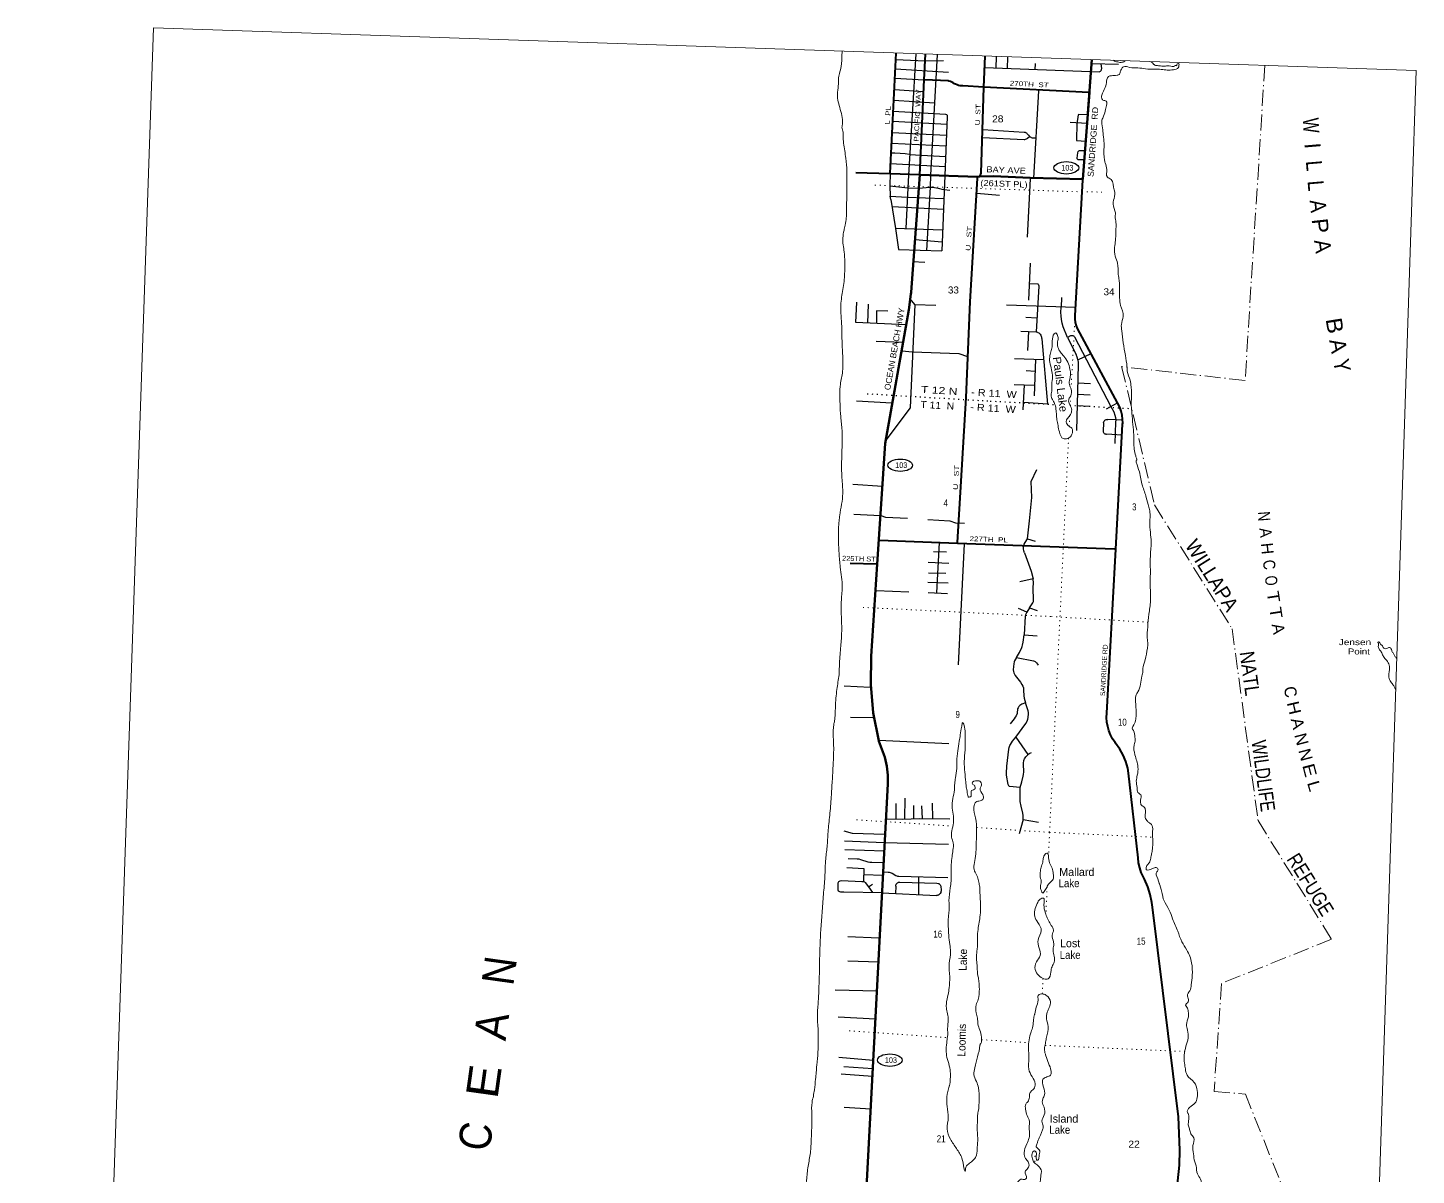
# Model space of a CAD drawing. Header units: feet. Extents: x -792560 to -757852, y -445244 to -352791.
# Drawn here: x -792560 to -757852, y -381465 to -352791 of the extents above; entities that cross this region are included whole.
import ezdxf
from ezdxf.enums import TextEntityAlignment as Align

# ---------------------------------------------------------------- set-up
doc = ezdxf.new("R2010")
doc.units = ezdxf.units.FT
doc.header["$LTSCALE"] = 80
doc.linetypes.add('DOT_DASHED', pattern=[7.7, 5, -1.2, 0.3, -1.2])
doc.linetypes.add('DOTTED', pattern=[1.5, 0.3, -1.2])
for name, color, linetype, lineweight in [('17', 7, 'Continuous', 25), ('23', 7, 'Continuous', 70), ('26', 7, 'Continuous', 40), ('29', 7, 'Continuous', 25), ('39', 7, 'Continuous', 13), ('4', 7, 'Continuous', 13), ('44', 7, 'DOT_DASHED', 13), ('6', 7, 'DOTTED', 25), ('7', 7, 'DOTTED', 13)]:
    doc.layers.add(name, color=color, linetype=linetype, lineweight=lineweight)
for name, color, linetype in [('27', 7, 'Continuous'), ('41', 7, 'Continuous'), ('42', 7, 'Continuous')]:
    doc.layers.add(name, color=color, linetype=linetype)

msp = doc.modelspace()

# ---------------------------------------------------------------- linework, layer by layer
at = {"layer": '17'}
for centre in [(-766598.75, -356290.55), (-770751.5, -363722.26), (-771009.89, -378589.69)]:
    msp.add_ellipse(centre, major_axis=(-309.24, 1), ratio=0.500121, dxfattribs=at)
at = {"layer": '23'}
for p, q in [((-766060.29, -354924.31), (-765959.56, -353585)), ((-766184.54, -356576.14), (-766021.5, -354408.56)), ((-768815.42, -356515.44), (-770261.77, -356466.14)), ((-768762.92, -356511.07), (-768418, -356500.93))]:
    msp.add_line(p, q, dxfattribs=at)
for points in [[(-771324.25, -366199.09), (-771124.76, -363176.05), (-770533.83, -359838.48), (-770486.28, -359448.89), (-770481.15, -359406.81), (-770481.36, -359398.89), (-770286.69, -356798.91), (-770261.77, -356466.14)], [(-768815.42, -356515.44), (-768811.56, -356515.57), (-768762.92, -356511.07)], [(-766184.54, -356576.14), (-767501.4, -356541.34), (-768418, -356500.93)], [(-772284.7, -391618.07), (-771919.94, -387408.08), (-771650.39, -382874.38), (-771061.8, -371685.68), (-771063.73, -371466.64), (-771089.13, -371239.62), (-771138.11, -371016.5), (-771283.36, -370614.26), (-771285.35, -370606.42), (-771423.17, -369910.75), (-771487.52, -369204.49), (-771477.69, -368495.37), (-771475.52, -368491.43), (-771324.25, -366199.09)]]:
    msp.add_lwpolyline(points, dxfattribs=at)
at = {"layer": '26'}
msp.add_line((-770261.77, -356466.14), (-770150.7, -354091.73), dxfattribs=at)
for points in [[(-771005.97, -356443.2), (-771005.17, -356427.72), (-770850.53, -353421.77)], [(-768656.63, -354270.63), (-769184.23, -354243.01), (-769211.39, -354241.52), (-769234.23, -354239.63), (-769249.86, -354238.34), (-769289.92, -354230.75), (-769328.96, -354219.01), (-769366.56, -354203.26), (-769391.55, -354190.08), (-769424.67, -354167.81), (-769459.93, -354149.12), (-769496.95, -354134.22), (-769535.33, -354123.27), (-769554.86, -354119.33), (-770132.98, -354092.55), (-770150.7, -354091.73), (-770120.5, -353446.28)], [(-766021.5, -354408.56), (-766039.95, -354407.59), (-768656.63, -354270.63), (-768630.47, -353496.24)], [(-768762.92, -356511.07), (-768755.86, -356492.4), (-768729.33, -356422.23), (-768656.63, -354270.63)], [(-770261.77, -356466.14), (-771005.97, -356443.2), (-771861.03, -356416.84)], [(-769321.71, -365675.4), (-769320.65, -365657.69), (-769103.65, -362028.5), (-769003.25, -359637.52), (-768817.4, -356548.45), (-768815.42, -356515.44)], [(-765361.72, -365821.56), (-765190.37, -362694.8), (-765189.62, -362673.12), (-765192.56, -362571.25), (-765206.13, -362470.25), (-765230.18, -362371.23), (-765264.45, -362275.26), (-766320.8, -360309.38), (-766345.63, -360237.05), (-766365.84, -360151.76), (-766377.02, -360064.83), (-766379.05, -359977.21), (-766206.02, -356890.54), (-766186.25, -356601.14), (-766184.54, -356576.14)], [(-769321.71, -365675.4), (-771272.92, -365603.38), (-771273, -365605.39)], [(-765361.72, -365821.56), (-765395.15, -365820.33), (-769321.71, -365675.4)], [(-764038.15, -383717.49), (-763770.11, -381212.4), (-763757.75, -380840.28), (-763793.15, -380009.98), (-764444.18, -374765.58), (-764458.45, -374647.61), (-764499.36, -374449.37), (-764560.76, -374256.5), (-764641.99, -374071.1), (-764672.31, -374016.43), (-764724.67, -373901.67), (-764764.75, -373782.07), (-764792.1, -373658.94), (-764806.44, -373533.62), (-765041.22, -371419.17), (-765064.97, -371294.92), (-765112.76, -371128.39), (-765177.69, -370967.76), (-765259.06, -370814.81), (-765365.97, -370665.67), (-765379.06, -370648.56), (-765440.79, -370556.49), (-765492.55, -370458.47), (-765533.79, -370355.57), (-765564.04, -370248.93), (-765582.98, -370139.7), (-765590.4, -370029.1), (-765586.22, -369918.33), (-765361.72, -365821.56)], [(-771324.25, -366199.09), (-771347.62, -366198.37), (-772002.56, -366178.23)]]:
    msp.add_lwpolyline(points, dxfattribs=at)
at = {"layer": '29'}
for p, q in [((-768351.95, -353800.72), (-768340.33, -353505.96)), ((-768068.49, -353813.97), (-768062.59, -353515.25)), ((-765967.32, -353679.94), (-765294.47, -353696.5)), ((-770869.77, -353819.79), (-769546.13, -353898.29)), ((-768636.52, -353787.39), (-765781.56, -353892.54)), ((-767376.64, -353839.38), (-767370.58, -353683.94)), ((-770896.3, -354336.71), (-770161.44, -354383.08)), ((-770879.26, -354052.95), (-770157.98, -354091.39)), ((-767292.69, -354365.97), (-767423.21, -356550.48)), ((-770911.3, -354603.01), (-769892.29, -354667.33)), ((-770925.34, -354875.96), (-769615.85, -354947.88)), ((-769576.1, -355012.1), (-769714, -358363.22)), ((-766069.51, -354969.44), (-766300.28, -354960.43)), ((-770952.71, -355408.08), (-769595.21, -355476.46)), ((-770931.84, -355123.36), (-769583.88, -355201.07)), ((-768684.89, -355333.76), (-767651.66, -355398.28)), ((-766501.79, -355147.37), (-766079.74, -355170.78)), ((-770966.24, -355671.05), (-769606.12, -355741.54)), ((-768692.27, -355534.14), (-767656.09, -355583.15)), ((-766336.81, -355611.4), (-766115.76, -355624.19)), ((-770516.57, -355955.02), (-769617.21, -356011.15)), ((-770992.37, -356178.98), (-769627.29, -356256.16)), ((-771011.84, -356742.32), (-770563.77, -356787.14)), ((-770563.77, -356787.14), (-770286.69, -356798.91)), ((-767504.36, -356565.37), (-767577.95, -358021.57)), ((-770982.86, -357079.57), (-770999.72, -356996.38)), ((-769652.66, -356832.3), (-769508.02, -356851.17)), ((-768839.65, -356921), (-768271.82, -356975.7)), ((-770952.74, -357257.96), (-769669.36, -357326.85)), ((-770873.55, -357798.34), (-769690.85, -357843.16)), ((-770375.88, -358081.73), (-769703.85, -358142.18)), ((-767500.92, -358672.67), (-767547.61, -359600.63)), ((-767526.37, -359178.48), (-767319.43, -359188.32)), ((-770385.74, -359709.51), (-770500.75, -359567.47)), ((-767288.76, -359249.69), (-767355.63, -360389.09)), ((-766723.26, -359534.68), (-766729.95, -359769.09)), ((-771549.26, -359693.58), (-771566.4, -360169.41)), ((-770385.74, -359709.51), (-769864.67, -359724.13)), ((-766365.81, -359782.23), (-768090.09, -359720)), ((-767612.69, -360024.71), (-767332.91, -360035.8)), ((-771350.22, -360621.22), (-770688.7, -360649.45)), ((-767737.33, -360376), (-767355.63, -360389.09)), ((-767548.24, -360382.49), (-767565.35, -360853.21)), ((-767212.94, -360561.81), (-767072.57, -362194.25)), ((-766567.62, -360530.07), (-766352.45, -360958.18)), ((-766308.42, -361089.85), (-765981.65, -360932.41)), ((-767896.93, -361051.93), (-767166.96, -361080.86)), ((-767369.98, -361070.8), (-767401.41, -361985.86)), ((-766300.1, -361213.84), (-766342.61, -362852.4)), ((-767604.86, -361357.34), (-767377.55, -361368)), ((-767900.43, -361701.85), (-767397.69, -361721.78)), ((-767653.08, -361711.66), (-767683.7, -362334.34)), ((-766320.95, -361943.63), (-766004.02, -361960.4)), ((-766311.26, -361667.23), (-765994.33, -361684)), ((-771846.23, -362115.01), (-770958.03, -362166.31)), ((-766332.26, -362232.94), (-766015.33, -362249.71)), ((-765594.14, -362310.5), (-765322.58, -362167.07)), ((-765673.52, -362657.86), (-765679.16, -362875.65)), ((-765367.39, -362648.75), (-765386.69, -363178.09)), ((-765364.82, -362586.76), (-765367.39, -362648.75)), ((-765206.49, -362968.34), (-765590.79, -362943.25)), ((-771934.5, -364198.54), (-771197.43, -364248.74)), ((-771913.49, -364942.01), (-771242.67, -364980.94)), ((-770057.91, -365079.97), (-769508.91, -365114.3)), ((-769508.91, -365114.3), (-769372.3, -365161.48)), ((-769372.3, -365161.48), (-769140.19, -365167.28)), ((-769781.14, -365652.69), (-769847.98, -366910.66)), ((-769153.22, -365683.37), (-769300.8, -368708.45)), ((-767571.76, -365563.66), (-767380.21, -365616.79)), ((-770051.52, -366142.86), (-769533.41, -366166.21)), ((-769922.16, -365876.29), (-769594.7, -365887.73)), ((-767645.33, -365908.13), (-767478.72, -366370.02)), ((-770045.9, -366408.74), (-769613.46, -366423.87)), ((-767478.72, -366370.02), (-767429.46, -366558.74)), ((-771348.47, -366854.21), (-770535.89, -366882.4)), ((-770057.18, -366643.76), (-769556.39, -366664.4)), ((-767429.46, -366558.74), (-767756.72, -366634.32)), ((-770056.37, -366902.09), (-769566.93, -366928.85)), ((-767587.21, -367398.32), (-767793.02, -367299.04)), ((-767518.81, -367288.62), (-767587.21, -367398.32)), ((-767518.81, -367288.62), (-767323.81, -367351.85)), ((-767650.81, -367958.83), (-767324.57, -367983.77)), ((-772153.57, -369239.4), (-771506.05, -369265.06)), ((-771997.17, -370022.45), (-771437.41, -370026.52)), ((-771286.67, -370596.02), (-769532.72, -370680.42)), ((-770632.18, -372562.59), (-770630.78, -372042.89)), ((-770852.71, -372562.08), (-770849.65, -372179.12)), ((-770411.67, -372556.22), (-770410.52, -372228.73)), ((-770196.94, -372552.79), (-770209.43, -372236.7)), ((-769935.51, -372554.88), (-769944.99, -372170.7)), ((-767674.86, -372572.63), (-767780.8, -372931.41)), ((-767674.86, -372572.63), (-767290.82, -372640.18)), ((-772133.65, -373327.72), (-771148.24, -373362.44)), ((-771661.89, -373949.72), (-771188.74, -373967.85)), ((-770788.22, -373990.85), (-769557.04, -374027.58)), ((-770763.62, -374138.4), (-769837.53, -374166.94)), ((-770288.68, -374451.5), (-770286.82, -374007.92)), ((-771544.98, -374260.35), (-771444.71, -374192.25)), ((-771544.98, -374260.35), (-771446.42, -374403.03)), ((-771203.52, -374409.11), (-769841.66, -374472.94)), ((-770860.63, -374243.58), (-770870.1, -374421.58)), ((-772060.19, -375498.17), (-771282.27, -375537.05)), ((-772376.76, -376834.04), (-771338.55, -376861.1)), ((-772298.44, -377503.31), (-771370.79, -377559.34)), ((-772286.04, -378516.12), (-771425.14, -378592.6)), ((-772227.89, -378931), (-771445.85, -378986.17)), ((-772162.2, -378746.44), (-771435.89, -378796.92)), ((-772151.89, -379761.18), (-771488.85, -379803.56))]:
    msp.add_line(p, q, dxfattribs=at)
for points in [[(-770856.76, -353584.52), (-770123.26, -353619.82), (-769671.7, -353609.54)], [(-770363.64, -353438.11), (-770548.04, -356472.9), (-770563.77, -356787.14), (-770614.69, -357804.6)], [(-769824.72, -353456.21), (-769990.29, -356476.9), (-770006.46, -356774.54), (-770092.28, -358354.27)], [(-765781.56, -353892.54), (-765763.26, -353886.48), (-765742.3, -353870.75), (-765729.72, -353857.12), (-765721.34, -353840.35), (-765716.1, -353825.67), (-765714, -353807.84), (-765727.63, -353689.36)], [(-769615.85, -354947.88), (-769593.96, -354957.52), (-769581.39, -354974.29), (-769576.15, -354991.07), (-769576.1, -355012.1)], [(-766303.15, -354962.68), (-766332.14, -355186.94), (-766348.16, -355592.84)], [(-767651.66, -355398.28), (-767630.39, -355401.6), (-767615.72, -355406.84), (-767592.14, -355419.95), (-767582.18, -355430.43), (-767548.12, -355474.47), (-767516.68, -355510.12)], [(-767656.09, -355583.15), (-767638.78, -355581.95), (-767619.39, -355577.23), (-767596.33, -355568.84), (-767579.57, -355560.45), (-767567.51, -355552.59), (-767516.68, -355510.12)], [(-767516.68, -355510.12), (-767488.9, -355527.42), (-767473.71, -355533.19), (-767455.37, -355537.39), (-767427.6, -355540.53), (-767364.71, -355543.67)], [(-766348.16, -355592.84), (-766345.98, -355605.02), (-766343.36, -355608.16), (-766336.81, -355611.4)], [(-770516.57, -355955.02), (-770627.36, -355942.09), (-770755.23, -355929.51), (-770886.24, -355923.22), (-770980.56, -355923.22)], [(-766152.33, -356090.73), (-766301.96, -356086.82), (-766311.39, -356083.67), (-766319.78, -356076.33), (-766323.97, -356067.95), (-766325.02, -356051.17), (-766312.44, -355913.81), (-766303.01, -355886.55), (-766289.38, -355868.73), (-766271.57, -355859.29), (-766240.12, -355857.19), (-766133.22, -355861.39)], [(-771005.17, -356427.72), (-771011.84, -356742.32), (-770999.72, -356996.38)], [(-770286.69, -356798.91), (-770103.33, -356779.87), (-770043.59, -356774.63), (-770004.81, -356773.58)], [(-770004.81, -356773.58), (-769953.46, -356774.63), (-769895.81, -356781.97), (-769847.6, -356791.4), (-769766.9, -356810.28), (-769707.16, -356822.86), (-769652.66, -356832.3)], [(-770999.72, -356996.38), (-770575.88, -357025.26), (-769660.1, -357053.34)], [(-770982.86, -357079.57), (-770872.73, -357810.47), (-770792.59, -358332.84), (-769714, -358363.22)], [(-770442.01, -358634.58), (-770138.44, -358648.63), (-770136.43, -358648.71)], [(-767319.43, -359188.32), (-767309.67, -359192.53), (-767300.76, -359200.92), (-767294.99, -359210.88), (-767290.28, -359222.94), (-767289.23, -359232.9), (-767288.76, -359249.69)], [(-770613.17, -360215.72), (-771857.63, -360158.34), (-771857.63, -360158.34), (-771837.41, -359645.93), (-771833.55, -359650.11)], [(-771059.48, -359876.64), (-771340.59, -359866.88), (-771347.95, -360180.62)], [(-770385.74, -359709.51), (-770501.72, -362291.07), (-771135, -363129.36)], [(-766567.62, -360530.07), (-766676.05, -360261.52), (-766700.16, -360174.5), (-766717.98, -360081.17), (-766729.51, -359993.09), (-766733.83, -359904.58), (-766729.95, -359769.09)], [(-767355.63, -360389.09), (-767321.69, -360397.84), (-767308.59, -360403.61), (-767286.58, -360416.72), (-767270.86, -360428.25), (-767251.99, -360447.12), (-767236.79, -360470.19), (-767225.26, -360495.36), (-767218.45, -360518.95), (-767215.31, -360535.73), (-767212.94, -360561.81)], [(-766395.33, -360513.72), (-766401.97, -360504.28), (-766414.55, -360495.36), (-766425.55, -360489.6), (-766437.61, -360485.93), (-766460.66, -360484.88), (-766475.34, -360486.45), (-766491.58, -360491.17), (-766567.62, -360530.07)], [(-766395.33, -360513.72), (-765483.14, -362251.87), (-765413.76, -362384.06)], [(-770711.26, -360863.9), (-770446.29, -360886.48), (-769283.8, -360928.53), (-769065.29, -361005.62)], [(-766308.42, -361089.85), (-766318.63, -361051.12), (-766328.06, -361021.76), (-766352.45, -360958.18)], [(-766308.42, -361089.85), (-766301.34, -361164.36), (-766300.1, -361213.84)], [(-767072.57, -362194.25), (-767664.65, -362157.99), (-767662.64, -362158.07)], [(-765673.52, -362657.86), (-765669.83, -362644.95), (-765660.39, -362627.66), (-765647.3, -362609.3), (-765634.19, -362597.25), (-765618.47, -362589.9), (-765599.6, -362583.61), (-765581.26, -362580.47), (-765559.31, -362579.59)], [(-765190.58, -362594.44), (-765364.82, -362586.76), (-765559.31, -362579.59)], [(-765413.76, -362384.06), (-765383.69, -362468.27), (-765370.06, -362530.14), (-765364.82, -362586.76)], [(-765679.16, -362875.65), (-765676.11, -362890.34), (-765669.82, -362902.92), (-765660.39, -362916.55), (-765649.91, -362925.99), (-765637.33, -362934.38), (-765619.51, -362940.67), (-765608.51, -362942.77), (-765590.79, -362943.25)], [(-767571.76, -365563.66), (-767517.47, -365114.25), (-767462.22, -364530.78), (-767476.52, -364127.7), (-767337.7, -363825.28)], [(-771236.6, -364982.6), (-771121.77, -365019.02), (-770565.83, -365042.84)], [(-767645.33, -365908.13), (-767660.23, -365858.45), (-767668.61, -365809.16), (-767670.72, -365770.37), (-767666.52, -365735.76)], [(-767664.42, -365735.76), (-767650.8, -365692.77), (-767630.88, -365653.97), (-767571.76, -365563.66)], [(-767518.81, -367288.62), (-767436.97, -367163.98), (-767427.54, -367147.19), (-767422.3, -367129.36), (-767420.2, -367098.96), (-767424.4, -366775.98), (-767422.3, -366666.93), (-767429.46, -366558.74)], [(-767587.21, -367398.32), (-767615.16, -367460.74), (-767623.51, -367494.94), (-767650.81, -367958.83)], [(-767845.41, -368524.63), (-767772.39, -368402.4), (-767711.6, -368276.56), (-767702.17, -368253.49), (-767691.69, -368218.89), (-767675.96, -368146.53), (-767650.81, -367958.83)], [(-767845.41, -368524.63), (-767891.89, -368608.96), (-767902.37, -368638.33), (-767912.86, -368688.66), (-767921.24, -368749.48), (-767925.43, -368837.56), (-767921.24, -368873.22), (-767911.81, -368908.87), (-767904.47, -368928.79), (-767875.12, -368978.09), (-767745.15, -369147.96), (-767709.51, -369201.43), (-767686.45, -369242.34), (-767672.82, -369288.47), (-767667.58, -369343.01), (-767659.2, -369483.52), (-767650.82, -369541.18), (-767634.04, -369600.97), (-767615.5, -369660.19)], [(-767845.41, -368524.63), (-767416.02, -368611.07), (-767396.1, -368619.46), (-767378.28, -368630.99), (-767346.84, -368660.35), (-767316.44, -368696.01), (-767300.72, -368721.17)], [(-767615.5, -369660.19), (-767707.42, -369693.23), (-767737.82, -369708.97), (-767761.92, -369726.79), (-767782.89, -369751.96), (-767799.66, -369781.31), (-767816.43, -369813.83), (-767822.72, -369837.94), (-767824.81, -369896.66), (-767830.06, -369924.99), (-767855.21, -369982.66), (-767875.13, -370017.26), (-767902.38, -370058.15), (-768000.91, -370183.99)], [(-767862.38, -370516.38), (-767607.85, -370176.66), (-767574.31, -370120.04), (-767557.54, -370069.7), (-767550.2, -370027.76), (-767544.96, -369933.38), (-767547.06, -369900.87), (-767553.34, -369864.17), (-767615.5, -369660.19)], [(-768049.38, -371702.44), (-768090.02, -371468.56), (-768092.11, -371421.38), (-768083.72, -371243.11), (-768037.6, -370817.37), (-768030.27, -370779.61), (-768022.93, -370755.49), (-768011.4, -370728.23), (-767997.77, -370702.02), (-767943.27, -370616.03), (-767862.38, -370516.38)], [(-767862.38, -370516.38), (-767562.68, -370954.95), (-767562.83, -370958.97)], [(-767751.21, -371775.95), (-767713.72, -371634.25), (-767678.09, -371496.89), (-767669.7, -371451.79), (-767661.32, -371383.63), (-767659.22, -371353.22), (-767661.32, -371319.66), (-767670.75, -371256.75), (-767671.8, -371227.38), (-767669.7, -371166.57), (-767659.22, -371097.35), (-767652.93, -371077.43), (-767641.4, -371056.47), (-767608.91, -371013.46), (-767562.83, -370958.97)], [(-767562.83, -370958.97), (-767532.39, -370933.78), (-767512.48, -370921.18), (-767468.45, -370898.11)], [(-767751.21, -371775.95), (-768017.7, -371754.84), (-768030.29, -371749.08), (-768038.66, -371737.01), (-768049.38, -371702.44)], [(-767674.86, -372572.63), (-767673.89, -372478.4), (-767682.28, -372417.58), (-767726.3, -372243.51), (-767749.36, -372123.97), (-767753.55, -372021.2), (-767753.55, -371874.39), (-767751.21, -371775.95)], [(-771116.41, -372558.98), (-770683.58, -372564.07), (-770272.23, -372552.19), (-769509.13, -372558.29)], [(-772161.58, -372861.71), (-771954.27, -372916.21), (-771135.37, -372945.48)], [(-772145.19, -373109.9), (-771151.86, -373151.29), (-769546.33, -373194.8)], [(-772082.17, -373778.66), (-771656.72, -373797.44), (-771667.88, -374126.42)], [(-771165.82, -373657.9), (-771461.95, -373652.87), (-771511.21, -373647.63), (-771554.19, -373638.19), (-771732.38, -373581.56), (-771779.54, -373571.08), (-771824.62, -373566.88), (-772055.21, -373562.69)], [(-772239.47, -374390.17), (-772261.7, -374385.87), (-772278.47, -374378.53), (-772294.19, -374364.89), (-772303.62, -374344.97), (-772305.72, -374299.88), (-772304.67, -374159.36), (-772297.33, -374139.44), (-772283.71, -374123.71), (-772267.98, -374113.22), (-772252.26, -374106.93), (-772219.77, -374103.79), (-771709.31, -374122.66), (-771667.88, -374126.42)], [(-771667.88, -374126.42), (-771645.37, -374134.2), (-771628.6, -374146.78), (-771544.98, -374260.35)], [(-771173.8, -373887.22), (-771054.21, -373889.86), (-771029.06, -373893.01), (-770999.71, -373899.3), (-770952.54, -373920.27), (-770857.16, -373976.9), (-770836.2, -373985.29), (-770820.47, -373988.43), (-770788.22, -373990.85)], [(-770860.63, -374243.58), (-770856.65, -374217.03), (-770849.82, -374191.86), (-770846.16, -374182.42), (-770838.3, -374173.51), (-770818.38, -374157.25), (-770804.24, -374148.34), (-770790.61, -374142.57), (-770777.51, -374139.43), (-770763.62, -374138.4)], [(-771203.52, -374409.11), (-772159.59, -374393.35), (-772239.47, -374390.17)], [(-769837.53, -374166.94), (-769805.31, -374171.41), (-769794.31, -374174.03), (-769785.92, -374178.75), (-769769.68, -374190.81), (-769755.52, -374209.16), (-769745.04, -374225.94), (-769738.75, -374241.67), (-769734.04, -374264.22), (-769729.84, -374316.65), (-769731.42, -374354.4), (-769734.56, -374381.14), (-769738.23, -374402.11), (-769749.24, -374424.13), (-769766.53, -374445.11), (-769785.92, -374459.78), (-769797.98, -374466.6), (-769810.03, -374470.27), (-769825.23, -374472.37), (-769841.66, -374472.94)], [(-772057.92, -376104.04), (-771285.71, -376134.65), (-771291.67, -376132.4)]]:
    msp.add_lwpolyline(points, dxfattribs=at)
at = {"layer": '39'}
for points in [[(-772277.44, -368958.77), (-772270.13, -368671.26), (-772237.07, -368241.88), (-772214.43, -367872.46), (-772221.88, -367499.84), (-772225.71, -367137.43), (-772201.14, -366770.1), (-772249.85, -366269.05), (-772280.37, -365919.67), (-772294.83, -365520.61), (-772280.74, -365112.61), (-772263.05, -364970.42), (-772187.26, -364428.02), (-772208.23, -364040.78), (-772213.73, -363567.6), (-772202.24, -362970.33), (-772205.61, -362851.45), (-772238.38, -362508.02), (-772256.09, -362191.34), (-772246.8, -361700.64), (-772192.04, -361384.83), (-772201.88, -360766.58), (-772215.08, -360182.41), (-772233.14, -359670.5), (-772173.52, -359282.42), (-772137.63, -358883.35), (-772152.54, -358393.7), (-772185, -358042.23), (-772155.34, -357852.21), (-772128.07, -357722.47), (-772100.66, -357538.4), (-772091.72, -357413.98), (-772091.23, -357146.32), (-772083.51, -357001.73), (-772089.03, -356631.19), (-772087.34, -356486.36), (-772084.99, -356375.76), (-772110.43, -356050.73), (-772166.14, -355676.19), (-772180.57, -355480.4), (-772179.49, -355401.95), (-772206.75, -355276.09), (-772201.3, -355240.08), (-772249.55, -354829.62), (-772321.51, -354458.47), (-772298.71, -354237.99), (-772294.3, -354075.14), (-772270.49, -353931.18), (-772227.39, -353757.8), (-772207.37, -353454.69), (-772198.03, -353376.4)], [(-764508.06, -353633.74), (-764431.8, -353680.38), (-764416.51, -353701.11), (-764400.82, -353711.8), (-764389.15, -353722.32), (-764349.25, -353731.95), (-764245, -353744.14), (-764122.25, -353746.99), (-763983.33, -353748.47), (-763892.52, -353744.02), (-763892.44, -353742.01), (-763856.01, -353737.42), (-763850.14, -353741.68), (-763832.62, -353706.14), (-763815.82, -353688.7), (-763783.64, -353689.97), (-763783.38, -353734.26), (-763799.67, -353789.96), (-763918.37, -353837.59), (-764075.86, -353847.44), (-764226.21, -353829.41), (-764399.23, -353824.56), (-764620.43, -353815.8), (-764808.83, -353792.23), (-765017.81, -353779.92), (-765170.32, -353765.82), (-765223.05, -353826.12), (-765254.93, -353919.45), (-765266.18, -353949.19), (-765331.72, -353976.78), (-765471.11, -353987.36), (-765544.53, -354010.61), (-765597.05, -354167.52), (-765613.9, -354237.3), (-765691.74, -354423.39), (-765718.06, -354529.02), (-765682.47, -354596.84), (-765602.91, -354622.13), (-765589.51, -354691.09), (-765619.43, -354836.82), (-765666.08, -354997.99), (-765708.25, -355096.95), (-765695.91, -355294.67), (-765674.58, -355468.6), (-765654.59, -355676.68), (-765658.29, -355821.44), (-765655.37, -356002.69), (-765646.24, -356077.52), (-765627.69, -356168.82), (-765585.69, -356329.47), (-765573.2, -356523.18), (-765478.81, -356581.26), (-765431.21, -356701.89), (-765389.31, -356967.19), (-765394.84, -357005.21), (-765426.58, -357197.16), (-765372.89, -357418.66), (-765375.63, -357539.31), (-765353.59, -357695.15), (-765361.47, -357843.76), (-765362.23, -357914.17), (-765369.76, -358105.07), (-765392.75, -358279.25), (-765377.34, -358501.25), (-765317.72, -358674.68), (-765300.59, -358955.1), (-765278.07, -359098.89), (-765270.44, -359211.89), (-765265.35, -359542.16), (-765240.47, -359728.3), (-765176.77, -360002.52), (-765222.91, -360201.95), (-765213.09, -360361.33), (-765174.71, -360664.74), (-765122.57, -360976.74), (-765083.4, -361260.05), (-765073.84, -361375.15), (-765002.13, -361599.38), (-764978.31, -361761.32), (-764969.39, -361892.5), (-764974.66, -362230.4), (-764958.22, -362426.27), (-764937.07, -362706.85), (-764910.87, -362961.48), (-764901.01, -363324.13), (-764865.2, -363488.57), (-764850.78, -363531.4), (-764847.44, -363599.96), (-764849.54, -363601.89), (-764851.2, -363644.09), (-764772.23, -363888.73)], [(-765415.49, -353604), (-765395.9, -353623.74), (-765343.14, -353642.63), (-765287.37, -353649.79), (-765240.68, -353660.39), (-765213.99, -353652.49), (-765201.7, -353650.73), (-765158.42, -353637.96), (-765123.53, -353613.65)], [(-766963.83, -361700.74), (-766946.32, -361512.25), (-766965.64, -361338.4), (-767010.55, -361149.45), (-767007.99, -360982.51), (-766974.92, -360859.04), (-766954, -360737.11), (-766953.89, -360632.46), (-766937.78, -360530.45), (-766914.74, -360456.9), (-766900.03, -360441.38), (-766862.72, -360414.69), (-766827.95, -360452.29), (-766803.84, -360555.89), (-766820.11, -360661.91), (-766797.51, -360803.69), (-766746.78, -360896.26), (-766662.03, -360994.21), (-766563.25, -361145.05), (-766509.82, -361322.26), (-766498.44, -361391.14), (-766492.69, -361449.73), (-766513.38, -361565.64), (-766523.03, -361708.15), (-766475.19, -361822.75), (-766489.89, -361991.22), (-766533.13, -362065.98), (-766531.38, -362174.73), (-766466.47, -362316.17), (-766480.72, -362422.27), (-766509.32, -362483.53), (-766581.11, -362567.22), (-766602.06, -362638.85), (-766578.14, -362696.15), (-766543.68, -362741.79), (-766459.36, -362799.47), (-766459.27, -362950.42), (-766510.55, -363024.86), (-766620.8, -363062.76), (-766678.88, -363054.42), (-766758.74, -362934.52), (-766798.49, -362767.91), (-766824.88, -362619.95), (-766847.64, -362482.19), (-766847.51, -362427.86), (-766852.86, -362359.22), (-766884.96, -362202.98), (-766931.66, -362110.56), (-766973.63, -362000.22), (-766962.6, -361873.87)], [(-766963.11, -361879.67), (-766962.6, -361873.87), (-766963.51, -361697.32)], [(-764772.23, -363888.73), (-764695.22, -364233.92), (-764600.06, -364527.5), (-764539.04, -364767.4), (-764507.68, -364891.41), (-764511.79, -365148.86), (-764478.94, -365643.24), (-764498.61, -365988.62), (-764498.33, -366338.82), (-764500.28, -366745.28), (-764495.43, -366928.62), (-764494.44, -367107.78), (-764533.83, -367442.31), (-764564.85, -367769.13), (-764577.8, -368046.35), (-764561.24, -368187.89), (-764571.39, -368292.14), (-764627.37, -368587.78), (-764682.19, -368802.97), (-764684.72, -368867.27), (-764707.98, -368997.17), (-764809.91, -369385.58), (-764853.3, -369464.36), (-764864.43, -369695.36), (-764855.19, -369971.45), (-764866.37, -370101.83), (-764934.66, -370250.06), (-764952.41, -370291.62), (-764920.53, -370351.25), (-764882.79, -370517.78), (-764879.37, -370584.33), (-764900.46, -370710.28), (-764910.56, -370762.21), (-764902.62, -370867.18), (-764882.14, -370960.57), (-764807.56, -371265.41), (-764823.77, -371472.06), (-764849.51, -371613.93), (-764831.73, -371775.64), (-764810.34, -371897.25), (-764725.27, -371987.16), (-764735.93, -372053.15), (-764743.2, -372135.38), (-764722.17, -372214.7), (-764642.1, -372278.25), (-764619.52, -372369.71), (-764624.63, -372448), (-764627.64, -372524.36), (-764565.16, -372625.45), (-764500.63, -372674.3), (-764471.49, -372701.62), (-764452.65, -372734.57), (-764439.34, -372805.53), (-764445.32, -372905.92), (-764435.31, -373111.6), (-764447.42, -373316.41), (-764466.17, -373434.4), (-764488.47, -373540.19), (-764529.51, -373661.33), (-764582.4, -373725.64), (-764600.28, -373821.54), (-764421.89, -373792.38), (-764336.8, -373779.66), (-764307.48, -373853.27), (-764334.97, -373886.39), (-764311.62, -374060.4), (-764268.59, -374194.94), (-764272.22, -374184.73), (-764227.5, -374327.38), (-764156.07, -374609.96), (-764024.11, -374838.59), (-763944.11, -375057.1), (-763813.46, -375370.2), (-763711, -375631.87), (-763586.21, -375838.08), (-763465.86, -376156.81), (-763452.01, -376469.31), (-763475.52, -376707.87), (-763511.55, -376855.37), (-763560.9, -376931.91), (-763564.15, -377014.29), (-763552.74, -377133.49), (-763616.4, -377215.49), (-763588.14, -377264.91), (-763550.19, -377375.1), (-763542.44, -377433.77), (-763547.38, -377508.04), (-763593.28, -377701.44), (-763572.45, -377837.1), (-763554.08, -378035.06), (-763608.5, -378240.2)], [(-758360.67, -369342.66), (-758389.07, -369285.87), (-758424.74, -369220.05), (-758486, -369139.14), (-758533.6, -369018.51), (-758530.86, -368897.86), (-758520.38, -368785.57), (-758551.58, -368657.54), (-758633.93, -368549.63), (-758666.45, -368506.07), (-758715.01, -368409.56), (-758766.37, -368333.06), (-758799.47, -368253.25), (-758807.81, -368158.33), (-758813.77, -368156.08), (-758798.9, -368136.55), (-758756.08, -368174.47), (-758698.13, -368237.15), (-758648.47, -368305.53), (-758592.08, -368305.75), (-758540.7, -368279.61), (-758498.7, -368287.31), (-758472.06, -368326.61), (-758457.72, -368371.45), (-758421.73, -368429.23), (-758402.89, -368462.18), (-758364.97, -368522.05), (-758334.31, -368553.55)], [(-774287.76, -399059.1), (-774296.62, -398892.18), (-774222.43, -398645.57), (-774176.35, -398345.51), (-774156.41, -398044.41), (-774175.39, -397759.89), (-774146.75, -397340.4), (-774102.97, -397098.61), (-773990.11, -396688.49), (-773936.65, -396354.51), (-773916.82, -396005.11), (-773904.63, -395645.35), (-773871.66, -395217.98), (-773829.81, -394821.15), (-773830.72, -394487.02), (-773781.9, -394066.32), (-773750.16, -393721.41), (-773704.45, -393328.76), (-773739.2, -393035.56), (-773754.88, -392616.33), (-773771.09, -392261.47), (-773752.4, -391889.89), (-773686.5, -391496.02), (-773606.29, -391249.64), (-773572.37, -391053.76), (-773523.65, -390584.75), (-773500.78, -390056.35), (-773534.96, -389646.44), (-773560.18, -389418.02), (-773512.57, -389130.1), (-773469.72, -388809.78), (-773413.31, -388554.41), (-773413, -388546.37), (-773412.44, -388532.31), (-773384.53, -388386.5), (-773326.92, -387845.39), (-773304, -387417.62), (-773268.51, -386875.63), (-773256.89, -386376.97), (-773290.8, -386011.35), (-773290.5, -385544.45), (-773292.19, -384974.83), (-773276.96, -384741.97), (-773253.5, -384402.78), (-773229.54, -384101.84), (-773225.43, -383691.44), (-773217.9, -383347.59), (-773181.9, -382996.82), (-773163.79, -382741.94), (-773147.39, -382581.58), (-773134.17, -382195.69), (-773119.13, -381916.54), (-773092.2, -381591.57), (-773052.18, -381240.96), (-772996.63, -380905.05), (-772974.71, -380553.72), (-772964, -380282.45), (-772962.27, -379932.33), (-772955.03, -379646.83), (-772922.71, -379491.13), (-772896.17, -379329.16), (-772867.76, -379068.66), (-772835.63, -378713.7), (-772806.77, -378390.82), (-772798.51, -378079.2), (-772803.22, -377841.53), (-772822.58, -377464.42), (-772798.65, -377113.17), (-772782.36, -376751.55), (-772771.37, -376421.92), (-772765.14, -376059.91), (-772755.6, -375716.14), (-772737.22, -375352.59), (-772705.86, -374915.09), (-772669.36, -374449.62), (-772636.07, -374014.21), (-772612.03, -373558.31), (-772576.35, -373215.58), (-772551.39, -372838.2), (-772506.58, -372417.34), (-772472.26, -371955.81), (-772452.24, -371652.71), (-772446.42, -371556.33), (-772428.2, -371196.81), (-772414.28, -370792.83), (-772425.14, -370506.62), (-772411.15, -370203.27), (-772393.43, -370111.4), (-772371.58, -369762.07), (-772334.27, -369326.83), (-772277.44, -368958.77)], [(-769596.21, -377316.58), (-769597.17, -377187.74), (-769553.38, -376945.95), (-769528.78, -376781.9), (-769514.06, -376510.78), (-769524.86, -376172.24), (-769490.93, -375873.71), (-769512.1, -375695.77), (-769537.73, -375477.4), (-769551.34, -375158.87), (-769543.88, -374969.98), (-769525.71, -374815.74), (-769533.63, -374608.13), (-769498.66, -374283.48), (-769480.02, -374117.17), (-769478.23, -373867.69), (-769475.67, -373700.74), (-769455.83, -373504.3), (-769433.4, -373344.18), (-769424.17, -373161.4), (-769466.88, -373018.83), (-769458.61, -372860.17), (-769422.6, -372662.35), (-769421.97, -372493.32), (-769452.33, -372292.87), (-769434.69, -372050.05), (-769396.12, -371838.24), (-769387.77, -371677.57), (-769367.9, -371531.44), (-769338.83, -371305.17), (-769335.72, -371124.16), (-769311.33, -370863.5), (-769275.51, -370619.38), (-769249.22, -370463.44), (-769214.51, -370247.46), (-769194.85, -370157.68), (-769124.09, -370406.01), (-769130.04, -370556.72), (-769128.32, -370615.15), (-769130.93, -370834.42), (-769150.63, -371129.49), (-769134.8, -371391.75), (-769112.37, -371640.18), (-769092.42, -371797.96), (-769077.49, -371879.05), (-769069.97, -371943.75), (-769054.18, -372002.74), (-769050.47, -372010.94), (-769026.42, -372013.9), (-768991.99, -372009.23), (-768977.9, -371907.15), (-768965.7, -371853.29), (-768879.26, -371806.41), (-768882.91, -371745.88), (-768933.37, -371697.59), (-768950.2, -371664.73), (-768827.09, -371607.22), (-768747.52, -371632.51), (-768721.59, -371689.89), (-768725.82, -371746.07), (-768741.01, -371773.65), (-768752.49, -371809.42), (-768689.67, -371952.79), (-768675.85, -372062.01), (-768754.25, -372109.22), (-768860.17, -372139.24), (-768911.41, -372264), (-768865.65, -372533.48), (-768840.69, -372870.57), (-768849.15, -373135.89), (-768853.72, -373302.76), (-768856.73, -373379.12), (-768887.73, -373603.29), (-768907.33, -373793.71), (-768890.24, -373870.87), (-768867.45, -373905.98), (-768812.52, -374045.02), (-768781.47, -374177.06), (-768759.54, -374284.6), (-768758.1, -374401.38), (-768742, -374707.93), (-768752.23, -374967.15), (-768806.49, -375321.22), (-768818.99, -375536.07), (-768826.07, -375817.55), (-768845.44, -376001.94), (-768832.23, -376177.56), (-768827.8, -376320.63), (-768797.84, -376531.12), (-768780.95, -376664.62), (-768772.59, -376809.86)], [(-767247.87, -374052.69), (-767250.49, -373966.05), (-767241.16, -373831.58), (-767208.09, -373708.11), (-767176.71, -373576.52), (-767148.3, -373468.97), (-767067.65, -373415.82), (-767048.15, -373483), (-767018.69, -373655.24), (-766953.7, -373794.67), (-766924.9, -373932.67), (-766919.05, -374039.56), (-766987.37, -374137.49), (-767060.92, -374215.07), (-767089.52, -374276.33), (-767153.98, -374378.43), (-767179.54, -374413.64), (-767232.43, -374325), (-767246.72, -374227.83), (-767229.03, -374085.64), (-767247.87, -374052.69)], [(-766913.01, -375721.48), (-766927.69, -375840.47), (-766901.54, -375994.46), (-766903.31, -376141.31), (-766954.08, -376254.02), (-766985.61, -376389.62), (-767056.63, -376555.86), (-767157.41, -376557.9), (-767285.03, -376474.36), (-767377.86, -376325.77), (-767348.2, -376135.75), (-767249.28, -375976.66), (-767278.18, -375790.35), (-767306.29, -375583.96), (-767224.45, -375347.71), (-767311.2, -375147.04), (-767387.86, -374997.08), (-767385.77, -374842.19), (-767326.91, -374677.48), (-767254.17, -374569.68), (-767168.6, -374544.89), (-767154.71, -374652.11), (-767138.74, -374860.04), (-767102.89, -374972.15), (-767045.46, -375099.2), (-766973.81, -375222.8), (-766919.93, -375337.64), (-766949.14, -375465.28), (-766919.36, -375629.48), (-766912.95, -375722.31)], [(-768772.59, -376809.86), (-768803.01, -377070.29), (-768850.71, -377207.26), (-768852.61, -377408.44), (-768819.55, -377540.57), (-768809.09, -377683.88), (-768760.83, -377838.75), (-768721.47, -378015.4), (-768739.8, -378173.67), (-768752.58, -378191.27), (-768757.71, -378219.25), (-768819.33, -378504.6), (-768886.5, -378777.66), (-768909.33, -378947.82), (-768847.7, -379121.33), (-768795.64, -379282.39), (-768776.66, -379566.92), (-768800.78, -379871.87), (-768821.94, -379999.84), (-768820.38, -380062.29), (-768828.07, -380257.2), (-768819.44, -380446.73), (-768813.64, -380605.95), (-768828, -380816.7), (-768857.57, -381004.71), (-768919.14, -381084.78), (-769021.09, -381167.28), (-769107.58, -381266.5), (-769130.04, -381376.3), (-769149.78, -381315.14), (-769207.21, -381035.13), (-769344.89, -380798.22), (-769492.78, -380564.94), (-769577.31, -380308.01), (-769549.88, -380021.3), (-769579.47, -379750.44), (-769583.95, -379506.74), (-769525.22, -379243.41), (-769516.15, -379217.61), (-769504.77, -379133.53), (-769496.42, -378972.85), (-769511, -378781.08), (-769571.21, -378571.4), (-769599.95, -378381.08), (-769589.06, -378156.1), (-769570.73, -377997.84), (-769561.68, -377921.72), (-769566.71, -377845.04), (-769562.11, -377728.49), (-769562.03, -377726.49), (-769552.11, -377628.26), (-769596.21, -377316.58)], [(-767177.74, -380288.4), (-767209.39, -380375.7), (-767243.12, -380464.93), (-767302.49, -380591.38), (-767329.79, -380670.8), (-767351.3, -380756.49), (-767275.65, -380829.93), (-767274.61, -380956.76), (-767285.59, -381030.79), (-767295.14, -381068.65), (-767332.21, -381089.32), (-767347.43, -381066.58), (-767346.93, -380951.88), (-767352.67, -380893.29), (-767405.62, -380856.98), (-767452.64, -380925.55), (-767447.66, -381054.56), (-767401.03, -381148.98), (-767303.5, -381229.33), (-767222.26, -381365.38), (-767231.78, -381453.55), (-767244.51, -381571.79), (-767263.26, -381842.74), (-767242.56, -382032.74), (-767307.08, -382289.81), (-767354.12, -382461.03), (-767366.34, -382617.52), (-767381.2, -382790.01), (-767404.16, -383014.51), (-767419.93, -383158.79), (-767522.82, -383265.4), (-767688.14, -383371.55), (-767758.9, -383276.17), (-767780.74, -383063.99), (-767788.5, -382852.36), (-767802.4, -382592.19), (-767803.28, -382461.33), (-767818.63, -382339.97), (-767825.96, -382321.57), (-767852.47, -382227.94), (-767769.84, -382124.55), (-767754.71, -381996.34), (-767736.83, -381900.45), (-767703.57, -381823.28), (-767751.39, -381758.99), (-767805.95, -381712.55), (-767806.8, -381632.02), (-767701.31, -381561.73), (-767659.48, -381573.45), (-767593.54, -381535.82), (-767627.41, -381373.47), (-767601.78, -381336.24), (-767533.38, -381236.31), (-767553.47, -381132.88), (-767616.5, -381045.85), (-767651.4, -380909.63), (-767588.07, -380682.7), (-767529.76, -380532.06), (-767520.03, -380387.54), (-767529.42, -380268.43), (-767519.53, -380119.89), (-767578.25, -379974.67), (-767616.31, -379816.18), (-767613.32, -379689.51), (-767564.61, -379629.05), (-767519.87, -379516.1), (-767511.97, -379417.8), (-767456.91, -379349.54), (-767410.84, -379305.08), (-767375.76, -379181.69), (-767455.25, -379001.43), (-767536.44, -378813.06), (-767534.25, -378553.52), (-767547.6, -378279.29), (-767529.69, -378080.75), (-767477.52, -377881.56), (-767437.86, -377744.27), (-767417.13, -377576.03), (-767392.1, -377452.25), (-767387.44, -377436.33), (-767352.47, -377264.64), (-767303.26, -377089.48), (-767300.59, -376970.84), (-767180.44, -376937.37), (-767087.43, -376979.29), (-766992.68, -377129.97), (-767026.46, -377271.52), (-767075.46, -377390.33), (-767092.1, -377556.72), (-767053.38, -377749.44), (-767094.25, -378019.52)], [(-767094.25, -378019.52), (-767115.17, -378141.46), (-767140.67, -378277.3), (-767133.6, -378404.37), (-767108.31, -378477.83), (-767043.29, -378667.58), (-766980.6, -378865.28), (-767011.42, -378982.8), (-767037.96, -378991.81), (-767086.93, -379007.98), (-767181.97, -379068.62), (-767167.47, -379262.4), (-767145.07, -379460.52), (-767185.23, -379559.56), (-767200.08, -379629.41), (-767155.19, -379768.04), (-767150.66, -379959.42), (-767209.05, -380112.07), (-767195.74, -380183.04), (-767181.4, -380227.88), (-767177.74, -380288.4)], [(-763608.5, -378240.2), (-763649.48, -378461.97), (-763643.49, -378667.49), (-763622.74, -378805.17), (-763578.65, -378963.9), (-763400.62, -379148.06), (-763326.1, -379352.27), (-763382.8, -379666), (-763517.95, -379773.34), (-763573.14, -379895.94), (-763556.23, -379926.8), (-763536.22, -380032.24), (-763541.09, -380104.5), (-763552.3, -380184.56), (-763528.04, -380284.14), (-763515.39, -380320.87), (-763487.41, -380428.64), (-763410.86, -380530.29), (-763434.4, -380718.54), (-763418.68, -380932.49), (-763390.17, -381128.84), (-763354, -381232.92), (-763323.64, -381433.37), (-763244.18, -381563.31), (-763215.59, -381757.65), (-763222.07, -381972.74), (-763225.77, -382117.49), (-763278.55, -382230.12), (-763305.9, -382361.86), (-763272.24, -382580.56), (-763273.85, -382723.38), (-763294.03, -382877.55), (-763283.39, -382914.2), (-763246.98, -383012.25), (-763230.97, -383167.85), (-763226.28, -383202.25), (-763206.19, -383305.69), (-763189.78, -383451.24), (-763195.44, -383543.6), (-763193.77, -383654.35), (-763180.59, -383779.66), (-763155.37, -383855.12), (-763141.55, -383964.35), (-763136.52, -384041.02), (-763145.19, -384209.74), (-763204.33, -384330.16), (-763229.41, -384353.32), (-763250.05, -384416.9), (-763212.1, -384527.08), (-763223.71, -384617.19), (-763256.23, -384726.59), (-763260.54, -384784.78), (-763188.77, -384956.68), (-763177.44, -385077.89), (-763158.78, -385370.45), (-763148.56, -385519.79), (-763149.53, -385646.54), (-763152.83, -385781.25), (-763157.64, -385954.14), (-763158.96, -386038.62), (-763138.8, -386140.04), (-763097.14, -386258.42), (-763047.58, -386431.46), (-763024.02, -386549.12), (-763044.68, -386715.34), (-763132.25, -387045.96), (-763238.63, -387393.94), (-763315.38, -387654.55), (-763320.63, -388042.77), (-763292.63, -388200.86), (-763257.25, -388325.02), (-763162.8, -388636.69), (-763078.39, -388845.32), (-763073.54, -389028.66), (-763103.7, -389180.42), (-763123.99, -389286.28), (-763130.07, -389338.36), (-763155.19, -389719.76), (-763129.57, -389938.13), (-763124.35, -390061.1), (-763118.5, -390168), (-763130.85, -390378.83), (-763133.84, -390505.5), (-763111, -390641.25), (-763115.29, -391005.36), (-763178, -391216.2), (-763155.37, -391408.29), (-763125.7, -391524.19), (-763091.93, -391638.23), (-763069.91, -391743.76), (-763077.39, -392035.28)]]:
    msp.add_spline(points, degree=3, dxfattribs=at)
at = {"layer": '4'}
msp.add_lwpolyline([(-789416.66, -352790.59), (-757851.71, -353854.74), (-760869.81, -445243.89), (-792560.48, -444175.49)], close=True, dxfattribs=at)
at = {"layer": '44'}
msp.add_lwpolyline([(-761636.84, -353729.43), (-762128.6, -361605.93), (-765215.24, -361258.24), (-764397.29, -364713.58), (-762454.35, -367811.55), (-761806.37, -372598.81), (-759969.16, -375567.71), (-762718.54, -376673.03), (-762906.78, -379375.2), (-762123.11, -379438.95), (-759471.7, -386058.32)], dxfattribs=at)
at = {"layer": '6'}
msp.add_line((-766509.71, -362224.09), (-764968.46, -362305.6), dxfattribs=at)
msp.add_lwpolyline([(-771577.27, -361934.47), (-768498.96, -362118.88), (-766884.53, -362204.27)], dxfattribs=at)
at = {"layer": '7'}
for p, q in [((-766516.02, -362492.05), (-766528.66, -362754.65)), ((-771840.4, -372582.61), (-769435.07, -372739.18)), ((-767077.89, -374251.39), (-767109.58, -374955.69)), ((-767181.14, -376546.65), (-767198.62, -376935.04)), ((-772026.44, -377858.24), (-769573.72, -378023.55)), ((-768719.04, -378077.95), (-767541.9, -378152.22)), ((-767130.2, -378221.23), (-763636.48, -378373.82)), ((-767375.38, -380864.33), (-767388.79, -381162.28))]:
    msp.add_line(p, q, dxfattribs=at)
for points in [[(-765958.31, -353582.26), (-766206.02, -356890.54), (-766479.77, -361804.87)], [(-771381.62, -356721.62), (-766206.02, -356890.54), (-765714.79, -356895.93)], [(-766490.09, -361990.15), (-766503.12, -362224.15), (-766503.6, -362234.07)], [(-766542.57, -363043.61), (-767016.95, -372896.57), (-767044.26, -373503.66)], [(-771681.32, -367275.74), (-766973.34, -367504.61), (-764553.51, -367644.74)], [(-768842.35, -372777.75), (-767016.95, -372896.57), (-764439.01, -373018.88)]]:
    msp.add_lwpolyline(points, dxfattribs=at)

# ---------------------------------------------------------------- texts
at = {"layer": '17'}
for s, rotation, width, p in [('SANDRIDGE  RD', 85.982, 1.1, (-765919.66, -356523.41)), ('BAY AVE', 357.598, 1.15, (-768599.27, -356400.36)), ('(261ST PL)', 357.598, 1.15, (-768749.2, -356738.22)), ('OCEAN BEACH HWY', 79.96, 1.05, (-771002.74, -361855.95))]:
    msp.add_text(s, height=150, rotation=rotation, dxfattribs=dict(at, width=width)).set_placement(p)
at = {"layer": '17', "width": 0.85}
for p in [(-766572.7, -356358.86), (-770725.45, -363790.57), (-770983.84, -378658)]:
    msp.add_text('103', height=140, dxfattribs=at).set_placement(p, align=Align.CENTER)
at = {"layer": '27'}
for s, rotation, width, p in [('PACIFIC  WAY', 87.322, 1.2, (-770292.98, -355635.25)), ('270TH  ST', 357.004, 1.25, (-768013.3, -354234.2)), ('U  ST', 88.065, 1.3, (-768759.1, -355230.21)), ('L  PL', 87.055, 1.25, (-771012.89, -355215.17)), ('U   ST', 86.557, 1.35, (-768997.07, -358369.22)), ('U   ST', 86.578, 1.35, (-769312.14, -364342.54)), ('227TH  PL', 357.886, 1.25, (-769019.55, -365616.5)), ('225TH ST', 358.239, 1.15, (-772205.65, -366105.84)), ('SANDRIDGE RD', 86.863, 1.05, (-765633.1, -369494.49))]:
    msp.add_text(s, height=120, rotation=rotation, dxfattribs=dict(at, width=width)).set_placement(p)
at = {"layer": '41'}
for s, height, rotation, width, p in [('W', 400, 273.411, 0.75, (-760679.4, -355243.18)), ('L', 400, 274.87, 0.9, (-760600.22, -356255.32)), ('L', 400, 274.87, 0.9, (-760557.77, -356753.52)), ('A', 400, 276.33, 0.9, (-760501.64, -357265.8)), ('P', 400, 276.33, 1.05, (-760446.68, -357761.18)), ('A', 400, 277.79, 0.95, (-760383.69, -358274.23)), ('B', 400, 279.249, 1.1, (-760085.95, -360265.76)), ('Y', 400, 280.709, 0.9, (-759904.04, -361266.32)), ('N', 300, 274.227, 0.85, (-761802.8, -365009.96)), ('A', 300, 275.719, 0.9, (-761762.06, -365420.88)), ('C', 300, 277.212, 0.85, (-761673.91, -366227.8)), ('O', 300, 277.212, 0.8, (-761623.7, -366624.63)), ('T', 300, 278.704, 1.15, (-761567.81, -367032.6)), ('T', 300, 278.704, 1.15, (-761507.28, -367427.99)), ('C', 300, 281.69, 0.95, (-761139.83, -369417.7)), ('H', 300, 283.182, 1.15, (-761051, -369819.91)), ('A', 300, 283.182, 1.05, (-760959.79, -370209.36)), ('N', 300, 284.675, 1.05, (-760863.77, -370608.75)), ('N', 300, 284.675, 1.05, (-760762.44, -370995.7)), ('E', 300, 284.675, 1.25, (-760660.81, -371383.8)), ('L', 300, 286.167, 1.15, (-760546.97, -371779.77)), ('N', 800, 82.039, 0.9, (-780377.56, -376406.77)), ('A', 800, 82.039, 0.95, (-780571.04, -377790.14)), ('E', 800, 82.039, 1.15, (-780764.94, -379176.66)), ('C', 800, 81.096, 0.9, (-780972.53, -380552.68))]:
    msp.add_text(s, height=height, rotation=rotation, dxfattribs=dict(at, width=width)).set_placement(p, align=Align.CENTER)
for s, height, rotation, p in [('I', 400, 274.87, (-760642.66, -355757.14)), ('A', 400, 280.709, (-759996.94, -360775.02)), ('H', 300, 275.719, (-761722.2, -365818.89)), ('A', 300, 280.197, (-761443.79, -367834.89))]:
    msp.add_text(s, height=height, rotation=rotation, dxfattribs=at).set_placement(p, align=Align.CENTER)
for s, rotation, width, p in [('Pauls Lake', 277.209, 1.05, (-766935.39, -361024.77)), ('Lake', 88.61, 0.95, (-769091.79, -376360.36)), ('Loomis', 88.61, 0.95, (-769124.15, -378503.29))]:
    msp.add_text(s, height=200, rotation=rotation, dxfattribs=dict(at, width=width)).set_placement(p)
for s, p in [('Mallard', (-766774.78, -373986.9)), ('Lost', (-766756.49, -375767.75)), ('Island', (-767014.16, -380151.93))]:
    msp.add_text(s, height=200, dxfattribs=at).set_placement(p)
at = {"layer": '41', "width": 0.9}
for p in [(-766791.95, -374267.11), (-766763.8, -376060), (-767022.57, -380429.26)]:
    msp.add_text('Lake', height=200, dxfattribs=at).set_placement(p)
at = {"layer": '42'}
for s, width, p in [('Jensen', 1.25, (-759786.96, -368218.69)), ('Point', 1.2, (-759559.61, -368452.1))]:
    msp.add_text(s, height=150, dxfattribs=dict(at, width=width)).set_placement(p)
at = {"layer": '44'}
for s, rotation, width, p in [('WILLAPA', 302.095, 0.95, (-763644.74, -365724.79)), ('NATL', 277.708, 0.9, (-762268.8, -368396.57)), ('WILDLIFE', 277.708, 0.8, (-761971.63, -370620.93)), ('REFUGE', 301.75, 0.85, (-761101.8, -373565.99))]:
    msp.add_text(s, height=363, rotation=rotation, dxfattribs=dict(at, width=width)).set_placement(p)
at = {"layer": '6'}
for s, width, p in [('T 12 N', 1.3, (-770235.91, -361912.59)), ('- R 11  W', 1.15, (-768978.75, -361979.41)), ('T 11  N', 1.1, (-770250.48, -362286.96)), ('- R 11  W', 1.15, (-769002.52, -362350.54))]:
    msp.add_text(s, height=175, rotation=356.572, dxfattribs=dict(at, width=width)).set_placement(p)
at = {"layer": '7'}
for s, width, p in [('28', 1.1, (-768455.76, -355155.09)), ('33', 1.05, (-769557.97, -359430.63)), ('34', 1.05, (-765667.57, -359475.9)), ('4', 0.85, (-769668.36, -364753.03)), ('3', 0.85, (-764955.17, -364850.89)), ('9', 0.85, (-769369.39, -370038.05)), ('10', 0.85, (-765309.28, -370230.72)), ('16', 0.85, (-769923.16, -375526.84)), ('15', 0.85, (-764839.74, -375704.66)), ('21', 0.85, (-769838.21, -380641.81)), ('22', 1.1, (-765048.11, -380776.56))]:
    msp.add_text(s, height=175, dxfattribs=dict(at, width=width)).set_placement(p)

doc.saveas('drawing.dxf')
